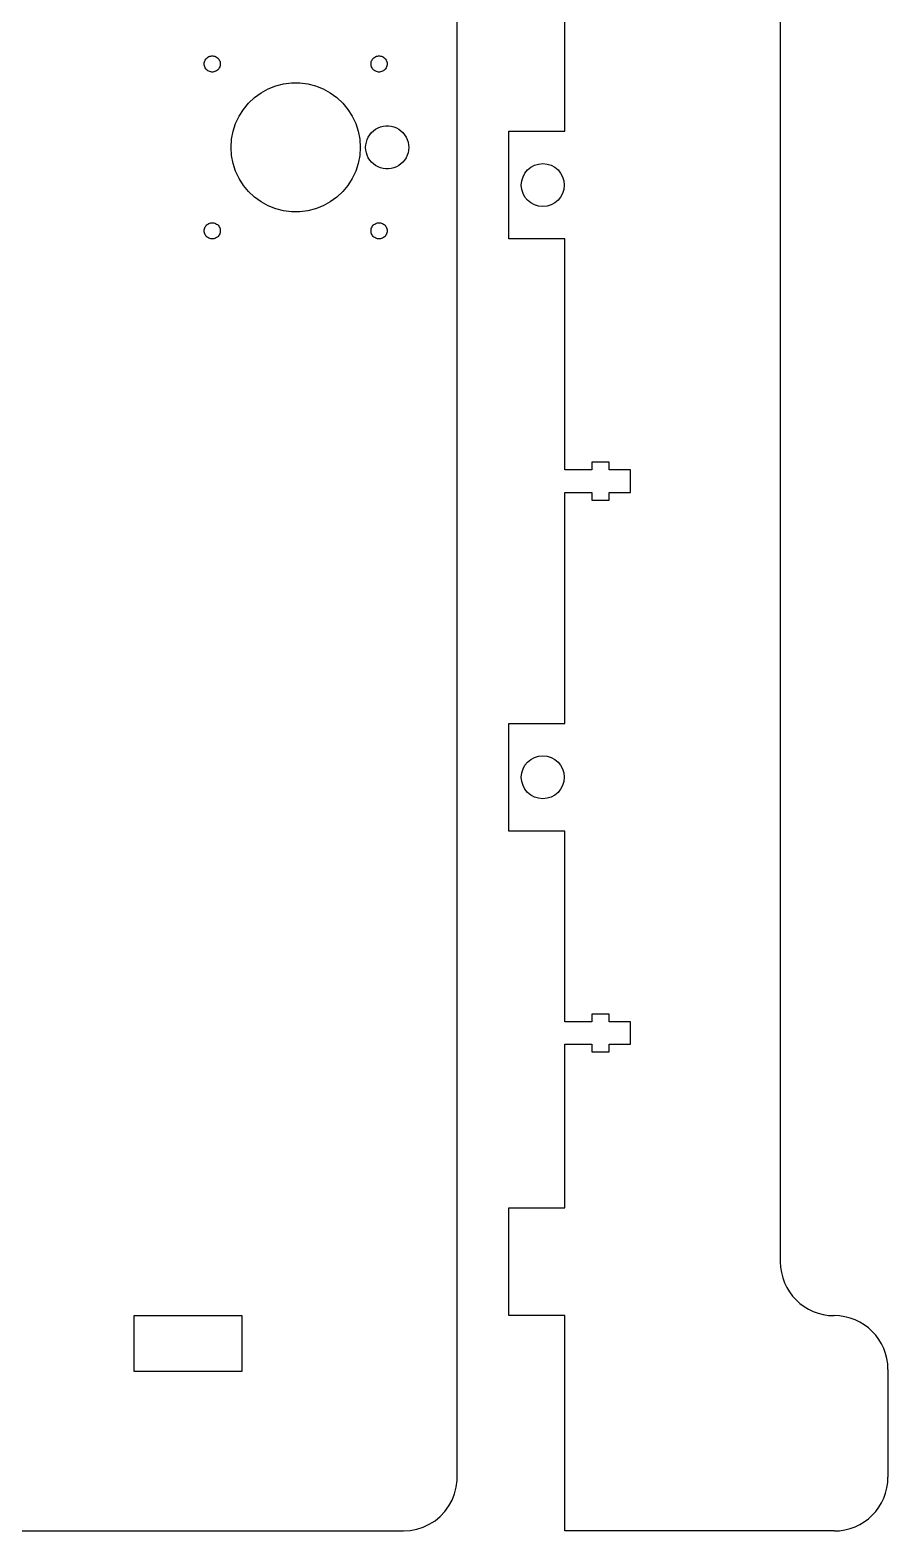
# Model space of a CAD drawing. Header units: millimetres. Extents: x -480 to 480, y 5 to 490.
# Drawn here: x 320.7 to 480, y 10 to 288.8 of the extents above; entities that cross this region are included whole.
import ezdxf

# ---------------------------------------------------------------- set-up
doc = ezdxf.new("R2010")
doc.units = ezdxf.units.MM
doc.layers.add('foot2', color=7, linetype='Continuous')
doc.layers.add('LANDS_plates_layer_1', color=1, linetype='Continuous')

msp = doc.modelspace()

# ---------------------------------------------------------------- linework, layer by layer
at = {"layer": 'foot2'}
for p, q in [((460, 350), (460, 60)), ((420, 270), (420, 305.4)), ((409.6, 250), (409.6, 270)), ((409.6, 270), (409.6, 270)), ((409.6, 270), (420, 270)), ((420, 270), (420, 270)), ((420, 250), (409.6, 250)), ((409.6, 250), (409.6, 250)), ((420, 207.1), (420, 250)), ((420, 250), (420, 250)), ((425, 207.1), (420, 207.1)), ((420, 207.1), (420, 207.1)), ((428.2, 208.5), (425, 208.5)), ((425, 208.5), (425, 208.5)), ((425, 208.5), (425, 207.1)), ((425, 207.1), (425, 207.1)), ((428.2, 207.1), (428.2, 208.5)), ((428.2, 208.5), (428.2, 208.5)), ((432.2, 207.1), (428.2, 207.1)), ((428.2, 207.1), (428.2, 207.1)), ((432.2, 202.9), (432.2, 207.1)), ((432.2, 207.1), (432.2, 207.1)), ((420, 160), (420, 202.9)), ((420, 202.9), (420, 202.9)), ((420, 202.9), (425, 202.9)), ((425, 202.9), (425, 202.9)), ((425, 202.9), (425, 201.5)), ((425, 201.5), (425, 201.5)), ((425, 201.5), (428.2, 201.5)), ((428.2, 201.5), (428.2, 202.9)), ((428.2, 202.9), (428.2, 202.9)), ((428.2, 202.9), (432.2, 202.9)), ((428.2, 201.5), (428.2, 201.5)), ((432.2, 202.9), (432.2, 202.9)), ((409.6, 140), (409.6, 160)), ((409.6, 160), (409.6, 160)), ((409.6, 160), (420, 160)), ((420, 160), (420, 160)), ((420, 140), (409.6, 140)), ((409.6, 140), (409.6, 140)), ((420, 104.6), (420, 140)), ((420, 140), (420, 140)), ((428.2, 106), (425, 106)), ((425, 106), (425, 106)), ((425, 106), (425, 104.6)), ((428.2, 104.6), (428.2, 106)), ((428.2, 106), (428.2, 106)), ((425, 104.6), (420, 104.6)), ((420, 104.6), (420, 104.6)), ((425, 104.6), (425, 104.6)), ((432.2, 104.6), (428.2, 104.6)), ((428.2, 104.6), (428.2, 104.6)), ((432.2, 100.4), (432.2, 104.6)), ((432.2, 104.6), (432.2, 104.6)), ((420, 70), (420, 100.4)), ((420, 100.4), (420, 100.4)), ((420, 100.4), (425, 100.4)), ((425, 100.4), (425, 100.4)), ((425, 100.4), (425, 99)), ((428.2, 99), (428.2, 100.4)), ((428.2, 100.4), (428.2, 100.4)), ((428.2, 100.4), (432.2, 100.4)), ((432.2, 100.4), (432.2, 100.4)), ((425, 99), (425, 99)), ((425, 99), (428.2, 99)), ((428.2, 99), (428.2, 99)), ((409.6, 50), (409.6, 70)), ((409.6, 70), (409.6, 70)), ((409.6, 70), (420, 70)), ((420, 70), (420, 70)), ((420, 50), (409.6, 50)), ((409.6, 50), (409.6, 50)), ((420, 10), (420, 50)), ((420, 50), (420, 50)), ((480, 40), (480, 20)), ((470, 10), (420, 10)), ((420, 10), (420, 10))]:
    msp.add_line(p, q, dxfattribs=at)
for centre in [(415.9, 260), (415.9, 150)]:
    msp.add_circle(centre, 3.992, dxfattribs=at)
for centre, start, end in [((470, 60), 180, 270), ((470, 40), 0, 90), ((470, 20), 270, 0)]:
    msp.add_arc(centre, 10, start, end, dxfattribs=at)
at = {"layer": 'LANDS_plates_layer_1'}
for points in [[(391.253, 10.0788), (392.487, 10.3141), (392.487, 10.3141), (393.681, 10.7022), (393.681, 10.7022), (394.818, 11.2369), (394.818, 11.2369), (395.878, 11.9098), (395.878, 11.9098), (396.845, 12.7103), (396.845, 12.7103), (397.705, 13.6257), (397.705, 13.6257), (398.443, 14.6417), (398.443, 14.6417), (399.048, 15.7422), (399.048, 15.7422), (399.511, 16.9098), (399.511, 16.9098), (399.823, 18.1262), (399.823, 18.1262), (399.98, 19.3721), (399.98, 19.3721), (399.98, 20), (399.98, 20), (400, 20), (400, 20), (400, 440)], [(354.406, 281.003), (354.219, 281.027), (354.219, 281.027), (354.036, 281.073), (354.036, 281.073), (353.861, 281.143), (353.861, 281.143), (353.696, 281.234), (353.696, 281.234), (353.544, 281.344), (353.544, 281.344), (353.407, 281.473), (353.407, 281.473), (353.286, 281.618), (353.286, 281.618), (353.186, 281.777), (353.186, 281.777), (353.105, 281.948), (353.105, 281.948), (353.047, 282.127), (353.047, 282.127), (353.012, 282.312), (353.012, 282.312), (353, 282.5), (353, 282.5), (353.012, 282.688), (353.012, 282.688), (353.047, 282.873), (353.047, 282.873), (353.105, 283.052), (353.105, 283.052), (353.186, 283.223), (353.186, 283.223), (353.286, 283.382), (353.286, 283.382), (353.407, 283.527), (353.407, 283.527), (353.544, 283.656), (353.544, 283.656), (353.696, 283.766), (353.696, 283.766), (353.861, 283.857), (353.861, 283.857), (354.036, 283.927), (354.036, 283.927), (354.219, 283.973), (354.219, 283.973), (354.406, 283.997), (354.406, 283.997), (354.594, 283.997), (354.594, 283.997), (354.781, 283.973), (354.781, 283.973), (354.964, 283.927), (354.964, 283.927), (355.139, 283.857), (355.139, 283.857), (355.304, 283.766), (355.304, 283.766), (355.456, 283.656), (355.456, 283.656), (355.593, 283.527), (355.593, 283.527), (355.714, 283.382), (355.714, 283.382), (355.814, 283.223), (355.814, 283.223), (355.895, 283.052), (355.895, 283.052), (355.953, 282.873), (355.953, 282.873), (355.988, 282.688), (355.988, 282.688), (356, 282.5), (356, 282.5), (355.988, 282.312), (355.988, 282.312), (355.953, 282.127), (355.953, 282.127), (355.895, 281.948), (355.895, 281.948), (355.814, 281.777), (355.814, 281.777), (355.714, 281.618), (355.714, 281.618), (355.593, 281.473), (355.593, 281.473), (355.456, 281.344), (355.456, 281.344), (355.304, 281.234), (355.304, 281.234), (355.139, 281.143), (355.139, 281.143), (354.964, 281.073), (354.964, 281.073), (354.781, 281.027), (354.781, 281.027), (354.594, 281.003), (354.594, 281.003), (354.406, 281.003)], [(385.406, 281.003), (385.219, 281.027), (385.219, 281.027), (385.036, 281.073), (385.036, 281.073), (384.861, 281.143), (384.861, 281.143), (384.696, 281.234), (384.696, 281.234), (384.544, 281.344), (384.544, 281.344), (384.407, 281.473), (384.407, 281.473), (384.286, 281.618), (384.286, 281.618), (384.186, 281.777), (384.186, 281.777), (384.105, 281.948), (384.105, 281.948), (384.047, 282.127), (384.047, 282.127), (384.012, 282.312), (384.012, 282.312), (384, 282.5), (384, 282.5), (384.012, 282.688), (384.012, 282.688), (384.047, 282.873), (384.047, 282.873), (384.105, 283.052), (384.105, 283.052), (384.186, 283.223), (384.186, 283.223), (384.286, 283.382), (384.286, 283.382), (384.407, 283.527), (384.407, 283.527), (384.544, 283.656), (384.544, 283.656), (384.696, 283.766), (384.696, 283.766), (384.861, 283.857), (384.861, 283.857), (385.036, 283.927), (385.036, 283.927), (385.219, 283.973), (385.219, 283.973), (385.406, 283.997), (385.406, 283.997), (385.594, 283.997), (385.594, 283.997), (385.781, 283.973), (385.781, 283.973), (385.964, 283.927), (385.964, 283.927), (386.139, 283.857), (386.139, 283.857), (386.304, 283.766), (386.304, 283.766), (386.456, 283.656), (386.456, 283.656), (386.593, 283.527), (386.593, 283.527), (386.714, 283.382), (386.714, 283.382), (386.814, 283.223), (386.814, 283.223), (386.895, 283.052), (386.895, 283.052), (386.953, 282.873), (386.953, 282.873), (386.988, 282.688), (386.988, 282.688), (387, 282.5), (387, 282.5), (386.988, 282.312), (386.988, 282.312), (386.953, 282.127), (386.953, 282.127), (386.895, 281.948), (386.895, 281.948), (386.814, 281.777), (386.814, 281.777), (386.714, 281.618), (386.714, 281.618), (386.593, 281.473), (386.593, 281.473), (386.456, 281.344), (386.456, 281.344), (386.304, 281.234), (386.304, 281.234), (386.139, 281.143), (386.139, 281.143), (385.964, 281.073), (385.964, 281.073), (385.781, 281.027), (385.781, 281.027), (385.594, 281.003), (385.594, 281.003), (385.406, 281.003)], [(369.247, 255.024), (367.751, 255.213), (367.751, 255.213), (366.292, 255.587), (366.292, 255.587), (364.891, 256.142), (364.891, 256.142), (363.57, 256.868), (363.57, 256.868), (362.351, 257.754), (362.351, 257.754), (361.252, 258.785), (361.252, 258.785), (360.292, 259.947), (360.292, 259.947), (359.484, 261.219), (359.484, 261.219), (358.843, 262.583), (358.843, 262.583), (358.377, 264.016), (358.377, 264.016), (358.095, 265.496), (358.095, 265.496), (358, 267), (358, 267), (358.095, 268.504), (358.095, 268.504), (358.377, 269.984), (358.377, 269.984), (358.843, 271.417), (358.843, 271.417), (359.484, 272.781), (359.484, 272.781), (360.292, 274.053), (360.292, 274.053), (361.252, 275.215), (361.252, 275.215), (362.351, 276.246), (362.351, 276.246), (363.57, 277.132), (363.57, 277.132), (364.891, 277.858), (364.891, 277.858), (366.292, 278.413), (366.292, 278.413), (367.751, 278.787), (367.751, 278.787), (369.247, 278.976), (369.247, 278.976), (370.753, 278.976), (370.753, 278.976), (372.249, 278.787), (372.249, 278.787), (373.708, 278.413), (373.708, 278.413), (375.109, 277.858), (375.109, 277.858), (376.43, 277.132), (376.43, 277.132), (377.649, 276.246), (377.649, 276.246), (378.748, 275.215), (378.748, 275.215), (379.708, 274.053), (379.708, 274.053), (380.516, 272.781), (380.516, 272.781), (381.157, 271.417), (381.157, 271.417), (381.623, 269.984), (381.623, 269.984), (381.905, 268.504), (381.905, 268.504), (382, 267), (382, 267), (381.905, 265.496), (381.905, 265.496), (381.623, 264.016), (381.623, 264.016), (381.157, 262.583), (381.157, 262.583), (380.516, 261.219), (380.516, 261.219), (379.708, 259.947), (379.708, 259.947), (378.748, 258.785), (378.748, 258.785), (377.649, 257.754), (377.649, 257.754), (376.43, 256.868), (376.43, 256.868), (375.109, 256.142), (375.109, 256.142), (373.708, 255.587), (373.708, 255.587), (372.249, 255.213), (372.249, 255.213), (370.753, 255.024), (370.753, 255.024), (369.247, 255.024)], [(386.749, 263.008), (386.25, 263.071), (386.25, 263.071), (385.764, 263.196), (385.764, 263.196), (385.297, 263.381), (385.297, 263.381), (384.857, 263.623), (384.857, 263.623), (384.45, 263.918), (384.45, 263.918), (384.084, 264.262), (384.084, 264.262), (383.764, 264.649), (383.764, 264.649), (383.495, 265.073), (383.495, 265.073), (383.281, 265.528), (383.281, 265.528), (383.126, 266.005), (383.126, 266.005), (383.032, 266.499), (383.032, 266.499), (383, 267), (383, 267), (383.032, 267.501), (383.032, 267.501), (383.126, 267.995), (383.126, 267.995), (383.281, 268.472), (383.281, 268.472), (383.495, 268.927), (383.495, 268.927), (383.764, 269.351), (383.764, 269.351), (384.084, 269.738), (384.084, 269.738), (384.45, 270.082), (384.45, 270.082), (384.857, 270.377), (384.857, 270.377), (385.297, 270.619), (385.297, 270.619), (385.764, 270.804), (385.764, 270.804), (386.25, 270.929), (386.25, 270.929), (386.749, 270.992), (386.749, 270.992), (387.251, 270.992), (387.251, 270.992), (387.75, 270.929), (387.75, 270.929), (388.236, 270.804), (388.236, 270.804), (388.703, 270.619), (388.703, 270.619), (389.143, 270.377), (389.143, 270.377), (389.55, 270.082), (389.55, 270.082), (389.916, 269.738), (389.916, 269.738), (390.236, 269.351), (390.236, 269.351), (390.505, 268.927), (390.505, 268.927), (390.719, 268.472), (390.719, 268.472), (390.874, 267.995), (390.874, 267.995), (390.968, 267.501), (390.968, 267.501), (391, 267), (391, 267), (390.968, 266.499), (390.968, 266.499), (390.874, 266.005), (390.874, 266.005), (390.719, 265.528), (390.719, 265.528), (390.505, 265.073), (390.505, 265.073), (390.236, 264.649), (390.236, 264.649), (389.916, 264.262), (389.916, 264.262), (389.55, 263.918), (389.55, 263.918), (389.143, 263.623), (389.143, 263.623), (388.703, 263.381), (388.703, 263.381), (388.236, 263.196), (388.236, 263.196), (387.75, 263.071), (387.75, 263.071), (387.251, 263.008), (387.251, 263.008), (386.749, 263.008)], [(354.406, 250.003), (354.219, 250.027), (354.219, 250.027), (354.036, 250.073), (354.036, 250.073), (353.861, 250.143), (353.861, 250.143), (353.696, 250.234), (353.696, 250.234), (353.544, 250.344), (353.544, 250.344), (353.407, 250.473), (353.407, 250.473), (353.286, 250.618), (353.286, 250.618), (353.186, 250.777), (353.186, 250.777), (353.105, 250.948), (353.105, 250.948), (353.047, 251.127), (353.047, 251.127), (353.012, 251.312), (353.012, 251.312), (353, 251.5), (353, 251.5), (353.012, 251.688), (353.012, 251.688), (353.047, 251.873), (353.047, 251.873), (353.105, 252.052), (353.105, 252.052), (353.186, 252.223), (353.186, 252.223), (353.286, 252.382), (353.286, 252.382), (353.407, 252.527), (353.407, 252.527), (353.544, 252.656), (353.544, 252.656), (353.696, 252.766), (353.696, 252.766), (353.861, 252.857), (353.861, 252.857), (354.036, 252.927), (354.036, 252.927), (354.219, 252.973), (354.219, 252.973), (354.406, 252.997), (354.406, 252.997), (354.594, 252.997), (354.594, 252.997), (354.781, 252.973), (354.781, 252.973), (354.964, 252.927), (354.964, 252.927), (355.139, 252.857), (355.139, 252.857), (355.304, 252.766), (355.304, 252.766), (355.456, 252.656), (355.456, 252.656), (355.593, 252.527), (355.593, 252.527), (355.714, 252.382), (355.714, 252.382), (355.814, 252.223), (355.814, 252.223), (355.895, 252.052), (355.895, 252.052), (355.953, 251.873), (355.953, 251.873), (355.988, 251.688), (355.988, 251.688), (356, 251.5), (356, 251.5), (355.988, 251.312), (355.988, 251.312), (355.953, 251.127), (355.953, 251.127), (355.895, 250.948), (355.895, 250.948), (355.814, 250.777), (355.814, 250.777), (355.714, 250.618), (355.714, 250.618), (355.593, 250.473), (355.593, 250.473), (355.456, 250.344), (355.456, 250.344), (355.304, 250.234), (355.304, 250.234), (355.139, 250.143), (355.139, 250.143), (354.964, 250.073), (354.964, 250.073), (354.781, 250.027), (354.781, 250.027), (354.594, 250.003), (354.594, 250.003), (354.406, 250.003)], [(385.406, 250.003), (385.219, 250.027), (385.219, 250.027), (385.036, 250.073), (385.036, 250.073), (384.861, 250.143), (384.861, 250.143), (384.696, 250.234), (384.696, 250.234), (384.544, 250.344), (384.544, 250.344), (384.407, 250.473), (384.407, 250.473), (384.286, 250.618), (384.286, 250.618), (384.186, 250.777), (384.186, 250.777), (384.105, 250.948), (384.105, 250.948), (384.047, 251.127), (384.047, 251.127), (384.012, 251.312), (384.012, 251.312), (384, 251.5), (384, 251.5), (384.012, 251.688), (384.012, 251.688), (384.047, 251.873), (384.047, 251.873), (384.105, 252.052), (384.105, 252.052), (384.186, 252.223), (384.186, 252.223), (384.286, 252.382), (384.286, 252.382), (384.407, 252.527), (384.407, 252.527), (384.544, 252.656), (384.544, 252.656), (384.696, 252.766), (384.696, 252.766), (384.861, 252.857), (384.861, 252.857), (385.036, 252.927), (385.036, 252.927), (385.219, 252.973), (385.219, 252.973), (385.406, 252.997), (385.406, 252.997), (385.594, 252.997), (385.594, 252.997), (385.781, 252.973), (385.781, 252.973), (385.964, 252.927), (385.964, 252.927), (386.139, 252.857), (386.139, 252.857), (386.304, 252.766), (386.304, 252.766), (386.456, 252.656), (386.456, 252.656), (386.593, 252.527), (386.593, 252.527), (386.714, 252.382), (386.714, 252.382), (386.814, 252.223), (386.814, 252.223), (386.895, 252.052), (386.895, 252.052), (386.953, 251.873), (386.953, 251.873), (386.988, 251.688), (386.988, 251.688), (387, 251.5), (387, 251.5), (386.988, 251.312), (386.988, 251.312), (386.953, 251.127), (386.953, 251.127), (386.895, 250.948), (386.895, 250.948), (386.814, 250.777), (386.814, 250.777), (386.714, 250.618), (386.714, 250.618), (386.593, 250.473), (386.593, 250.473), (386.456, 250.344), (386.456, 250.344), (386.304, 250.234), (386.304, 250.234), (386.139, 250.143), (386.139, 250.143), (385.964, 250.073), (385.964, 250.073), (385.781, 250.027), (385.781, 250.027), (385.594, 250.003), (385.594, 250.003), (385.406, 250.003)], [(340, 39.6), (340, 50), (340, 50), (360, 50), (360, 50), (360, 39.6), (360, 39.6), (340, 39.6)], [(20, 10), (390, 10), (390, 10), (391.253, 10.0788)]]:
    msp.add_lwpolyline(points, dxfattribs=at)

doc.saveas('drawing.dxf')
